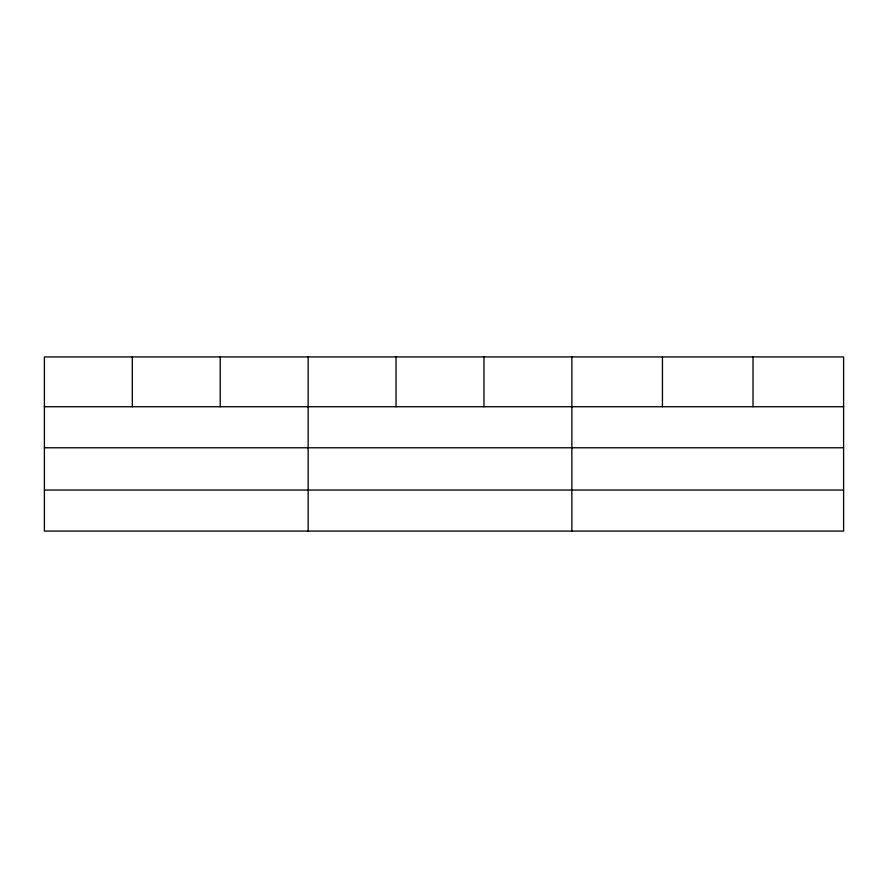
<?xml version="1.0" encoding="UTF-8"?>
<svg xmlns="http://www.w3.org/2000/svg" width="888" height="888" viewBox="0 0 888 888"><rect width="100%" height="100%" fill="white"/><g stroke="black" fill="none" stroke-linecap="round" stroke-linejoin="round"><path stroke-width="1.33" d="M843.6 447.774L843.6 356.921L44.4 356.921L44.4 531.08L843.6 531.08L843.6 447.774L44.4 447.774M44.4 406.737L843.6 406.737M44.4 490.043L843.6 490.043M753.024 356.921L753.024 406.737M662.448 356.921L662.448 406.737M571.872 356.921L571.872 531.08M483.96 356.921L483.96 406.737M396.048 356.921L396.048 406.737M308.136 356.921L308.136 531.08M220.224 356.921L220.224 406.737M132.312 356.921L132.312 406.737"/></g></svg>
